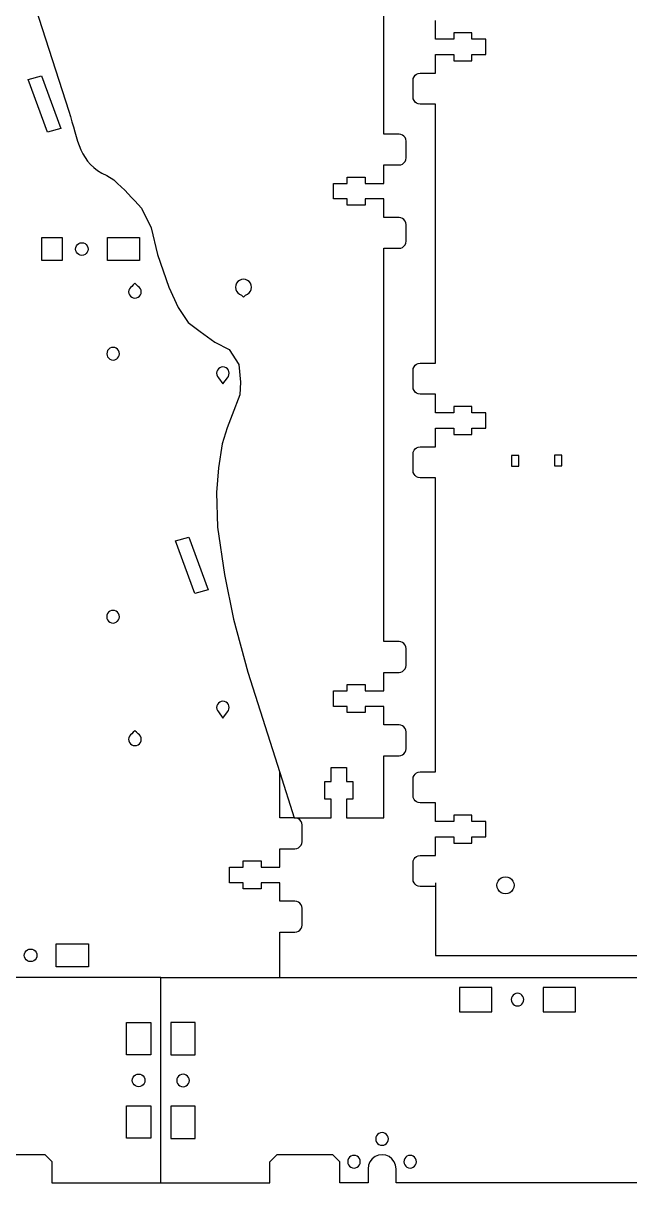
# Model space of a CAD drawing. Extents: x 80 to 899, y 36 to 580.
# Drawn here: x 498.6 to 671.5, y 35.6 to 366 of the extents above; entities that cross this region are included whole.
import ezdxf

# ---------------------------------------------------------------- set-up
doc = ezdxf.new("R2010")
doc.units = 0
doc.layers.get('0').update_dxf_attribs({"linetype": 'CONTINUOUS'})

msp = doc.modelspace()

# ---------------------------------------------------------------- linework, layer by layer
at = {"color": 5}
for p, q in [((601.38631, 334.428082), (601.38631, 450.695199)), ((605.736258, 334.428082), (601.38631, 334.428082)), ((606.253882, 334.360066), (605.736258, 334.428082)), ((606.736256, 334.160648), (606.253882, 334.360066)), ((607.150473, 333.843459), (606.736256, 334.160648)), ((607.468312, 333.430088), (607.150473, 333.843459)), ((607.668069, 332.948673), (607.468312, 333.430088)), ((607.736254, 332.432065), (607.668069, 332.948673)), ((607.736254, 327.641682), (607.736254, 332.432065)), ((607.468312, 326.643659), (607.668069, 327.125074)), ((607.668069, 327.125074), (607.736254, 327.641682)), ((601.38631, 320.356256), (601.38631, 325.645665)), ((601.38631, 325.645665), (605.736258, 325.645665)), ((605.736258, 325.645665), (606.253882, 325.713681)), ((606.253882, 325.713681), (606.736256, 325.913071)), ((606.736256, 325.913071), (607.150473, 326.230288)), ((607.150473, 326.230288), (607.468312, 326.643659)), ((590.986393, 320.356256), (590.986393, 322.152685)), ((590.986393, 322.152685), (596.086318, 322.152685)), ((596.086318, 322.152685), (596.086318, 320.356256)), ((587.036439, 315.965048), (587.036439, 320.356256)), ((587.036439, 320.356256), (590.986393, 320.356256)), ((596.086318, 320.356256), (601.38631, 320.356256)), ((590.986393, 315.965048), (587.036439, 315.965048)), ((590.986393, 314.168647), (590.986393, 315.965048)), ((596.086318, 314.168647), (590.986393, 314.168647)), ((601.38631, 315.965048), (596.086318, 315.965048)), ((596.086318, 315.965048), (596.086318, 314.168647)), ((601.38631, 310.675667), (601.38631, 315.965048)), ((605.736258, 310.675667), (601.38631, 310.675667)), ((606.253882, 310.607652), (605.736258, 310.675667)), ((606.736256, 310.408233), (606.253882, 310.607652)), ((607.150473, 310.091044), (606.736256, 310.408233)), ((607.468312, 309.677645), (607.150473, 310.091044)), ((607.668069, 309.196258), (607.468312, 309.677645)), ((607.736254, 308.67965), (607.668069, 309.196258)), ((607.736254, 303.889267), (607.736254, 308.67965)), ((601.38631, 189.850294), (601.38631, 301.893222)), ((601.38631, 301.893222), (605.736258, 301.893222)), ((605.736258, 301.893222), (606.253882, 301.961266)), ((606.253882, 301.961266), (606.736256, 302.160656)), ((606.736256, 302.160656), (607.150473, 302.477845)), ((607.150473, 302.477845), (607.468312, 302.891244)), ((607.468312, 302.891244), (607.668069, 303.372659)), ((607.668069, 303.372659), (607.736254, 303.889267)), ((605.736258, 189.850294), (601.38631, 189.850294)), ((606.253882, 189.782307), (605.736258, 189.850294)), ((606.736256, 189.582889), (606.253882, 189.782307)), ((607.150473, 189.265671), (606.736256, 189.582889)), ((607.468312, 188.8523), (607.150473, 189.265671)), ((607.668069, 188.370885), (607.468312, 188.8523)), ((607.736254, 187.854306), (607.668069, 188.370885)), ((607.736254, 183.063894), (607.736254, 187.854306)), ((607.150473, 181.652501), (607.468312, 182.065872)), ((607.468312, 182.065872), (607.668069, 182.547286)), ((607.668069, 182.547286), (607.736254, 183.063894)), ((601.38631, 175.778468), (601.38631, 181.067877)), ((601.38631, 181.067877), (605.736258, 181.067877)), ((605.736258, 181.067877), (606.253882, 181.135893)), ((606.253882, 181.135893), (606.736256, 181.335311)), ((606.736256, 181.335311), (607.150473, 181.652501)), ((587.036439, 171.38726), (587.036439, 175.778468)), ((587.036439, 175.778468), (590.986393, 175.778468)), ((590.986393, 175.778468), (590.986393, 177.574898)), ((590.986393, 177.574898), (596.086318, 177.574898)), ((596.086318, 177.574898), (596.086318, 175.778468)), ((596.086318, 175.778468), (601.38631, 175.778468)), ((590.986393, 171.38726), (587.036439, 171.38726)), ((590.986393, 169.590887), (590.986393, 171.38726)), ((596.086318, 169.590887), (590.986393, 169.590887)), ((601.38631, 171.38726), (596.086318, 171.38726)), ((596.086318, 171.38726), (596.086318, 169.590887)), ((601.38631, 166.097851), (601.38631, 171.38726)), ((605.736258, 166.097851), (601.38631, 166.097851)), ((606.253882, 166.029864), (605.736258, 166.097851)), ((606.736256, 165.830446), (606.253882, 166.029864)), ((607.150473, 165.513256), (606.736256, 165.830446)), ((607.468312, 165.099857), (607.150473, 165.513256)), ((607.668069, 164.618499), (607.468312, 165.099857)), ((607.736254, 164.101863), (607.668069, 164.618499)), ((607.736254, 159.311479), (607.736254, 164.101863)), ((607.468312, 158.313485), (607.668069, 158.794871)), ((607.668069, 158.794871), (607.736254, 159.311479)), ((601.38631, 139.618295), (601.38631, 157.315491)), ((601.38631, 157.315491), (605.736258, 157.315491)), ((605.736258, 157.315491), (606.253882, 157.383478)), ((606.253882, 157.383478), (606.736256, 157.582896)), ((606.736256, 157.582896), (607.150473, 157.900086)), ((607.150473, 157.900086), (607.468312, 158.313485)), ((571.745978, 139.606865), (571.745978, 152.530977)), ((571.745978, 152.530977), (575.878191, 139.618295)), ((586.386425, 149.997497), (586.386425, 153.939577)), ((586.386425, 153.939577), (590.786382, 153.939577)), ((590.786382, 153.939577), (590.786382, 149.997497)), ((584.58644, 144.907647), (584.58644, 149.997497)), ((584.58644, 149.997497), (586.386425, 149.997497)), ((590.786382, 149.997497), (592.586367, 149.997497)), ((592.586367, 149.997497), (592.586367, 144.907647)), ((586.386425, 144.907647), (584.58644, 144.907647)), ((586.386425, 139.618295), (586.386425, 144.907647)), ((592.586367, 144.907647), (590.786382, 144.907647)), ((590.786382, 144.907647), (590.786382, 139.618295)), ((576.095954, 139.606865), (571.745978, 139.606865)), ((575.878191, 139.618295), (586.386425, 139.618295)), ((576.613577, 139.538849), (576.095954, 139.606865)), ((577.095923, 139.339459), (576.613577, 139.538849)), ((577.510169, 139.02227), (577.095923, 139.339459)), ((577.828008, 138.60887), (577.510169, 139.02227)), ((590.786382, 139.618295), (601.38631, 139.618295)), ((578.027793, 138.127456), (577.828008, 138.60887)), ((578.095893, 137.610876), (578.027793, 138.127456)), ((578.095893, 132.820464), (578.095893, 137.610876)), ((577.828008, 131.82247), (578.027793, 132.303857)), ((578.027793, 132.303857), (578.095893, 132.820464)), ((571.745978, 125.535067), (571.745978, 130.824504)), ((571.745978, 130.824504), (576.095954, 130.824504)), ((576.095954, 130.824504), (576.613577, 130.892492)), ((576.613577, 130.892492), (577.095923, 131.091882)), ((577.095923, 131.091882), (577.510169, 131.409071)), ((577.510169, 131.409071), (577.828008, 131.82247)), ((561.346089, 125.535067), (561.346089, 127.331496)), ((561.346089, 127.331496), (566.446014, 127.331496)), ((566.446014, 127.331496), (566.446014, 125.535067)), ((557.396078, 121.143887), (557.396078, 125.535067)), ((557.396078, 125.535067), (561.346089, 125.535067)), ((566.446014, 125.535067), (571.745978, 125.535067)), ((561.346089, 121.143887), (557.396078, 121.143887)), ((561.346089, 119.347486), (561.346089, 121.143887)), ((566.446014, 119.347486), (561.346089, 119.347486)), ((571.745978, 121.143887), (566.446014, 121.143887)), ((566.446014, 121.143887), (566.446014, 119.347486)), ((571.745978, 115.85445), (571.745978, 121.143887)), ((576.095954, 115.85445), (571.745978, 115.85445)), ((576.613577, 115.786462), (576.095954, 115.85445)), ((577.095923, 115.587072), (576.613577, 115.786462)), ((577.510169, 115.269883), (577.095923, 115.587072)), ((577.828008, 114.856456), (577.510169, 115.269883)), ((578.027793, 114.375069), (577.828008, 114.856456)), ((578.095893, 113.85849), (578.027793, 114.375069)), ((578.095893, 109.06805), (578.095893, 113.85849)), ((578.027793, 108.551442), (578.095893, 109.06805)), ((571.745978, 94.147948), (571.745978, 107.072089)), ((571.745978, 107.072089), (576.095954, 107.072089)), ((576.095954, 107.072089), (576.613577, 107.140077)), ((576.613577, 107.140077), (577.095923, 107.339495)), ((577.095923, 107.339495), (577.510169, 107.656656)), ((577.510169, 107.656656), (577.828008, 108.070055)), ((577.828008, 108.070055), (578.027793, 108.551442)), ((488.843708, 43.662937), (504.843732, 43.662937)), ((504.843732, 43.662937), (506.843728, 41.662941)), ((570.910572, 43.625542), (568.910548, 41.625546)), ((586.910568, 43.625514), (570.910572, 43.625542)), ((588.910564, 41.625546), (586.910568, 43.625514)), ((598.910572, 43.089659), (598.082137, 42.453981)), ((599.875292, 43.489257), (598.910572, 43.089659)), ((600.910568, 43.625514), (599.875292, 43.489257)), ((601.945844, 43.489229), (600.910568, 43.625514)), ((602.910564, 43.089659), (601.945844, 43.489229)), ((603.738999, 42.453981), (602.910564, 43.089659)), ((588.910564, 35.625558), (588.910564, 41.625546)), ((597.046861, 40.660826), (596.910576, 39.62555)), ((597.44646, 41.625546), (597.046861, 40.660826)), ((598.082137, 42.453981), (597.44646, 41.625546)), ((604.374677, 41.625546), (603.738999, 42.453981)), ((604.774275, 40.660826), (604.374677, 41.625546)), ((604.91056, 39.62555), (604.774275, 40.660826)), ((596.910576, 39.62555), (596.910576, 35.625558)), ((604.910617, 35.625558), (604.91056, 39.62555)), ((596.910576, 35.625558), (588.910564, 35.625558)), ((682.160624, 35.625558), (604.910617, 35.625558))]:
    msp.add_line(p, q, dxfattribs=at)
at = {"color": 2}
for p, q in [((499.196663, 379.747293), (511.617475, 340.960683)), ((522.471341, 322.602615), (524.512939, 321.365675)), ((532.397429, 313.315876), (535.137471, 307.694348)), ((535.137471, 307.694348), (536.868747, 300.088744)), ((536.868747, 300.088744), (540.121059, 290.842376)), ((540.121059, 290.842376), (542.849134, 285.008335)), ((542.849134, 285.008335), (545.6487, 280.782049)), ((545.6487, 280.782049), (549.085097, 278.235035)), ((549.085097, 278.235035), (553.300328, 275.181027)), ((553.300328, 275.181027), (557.37231, 273.01971)), ((557.37231, 273.01971), (560.056886, 268.782973)), ((560.056886, 268.782973), (560.608476, 263.773822)), ((560.608476, 263.773822), (560.39815, 260.141941)), ((560.39815, 260.141941), (558.237183, 254.460901)), ((558.237183, 254.460901), (556.770917, 250.784431)), ((556.770917, 250.784431), (555.370383, 246.218381)), ((555.370383, 246.218381), (554.277768, 239.384649)), ((554.277768, 239.384649), (553.735261, 232.291798)), ((553.735261, 232.291798), (553.985053, 222.432844)), ((553.985053, 222.432844), (555.974884, 208.994125)), ((555.974884, 208.994125), (558.535836, 196.241987)), ((558.535836, 196.241987), (562.615649, 181.104995)), ((562.615649, 181.104995), (571.746048, 152.530977))]:
    msp.add_line(p, q, dxfattribs=at)
at = {"color": 4}
for p, q in [((616.093813, 361.490303), (616.093813, 366.790295)), ((621.393806, 361.490303), (616.093813, 361.490303)), ((626.493815, 363.290288), (621.393806, 363.290288)), ((621.393806, 363.290288), (621.393806, 361.490303)), ((626.493815, 361.490303), (626.493815, 363.290288)), ((630.443826, 361.490303), (626.493815, 361.490303)), ((630.443826, 357.090289), (630.443826, 361.490303)), ((616.093813, 351.790297), (616.093813, 357.090289)), ((616.093813, 357.090289), (621.393806, 357.090289)), ((621.393806, 357.090289), (621.393806, 355.290304)), ((626.493815, 355.290304), (626.493815, 357.090289)), ((626.493815, 357.090289), (630.443826, 357.090289)), ((621.393806, 355.290304), (626.493815, 355.290304)), ((609.743813, 349.790301), (609.81197, 350.307925)), ((609.81197, 350.307925), (610.011783, 350.790299)), ((610.011783, 350.790299), (610.329622, 351.204517)), ((610.329622, 351.204517), (610.743811, 351.522355)), ((610.743811, 351.522355), (611.226186, 351.72214)), ((611.226186, 351.72214), (611.743809, 351.790297)), ((611.743809, 351.790297), (616.093813, 351.790297)), ((609.743813, 344.990294), (609.743813, 349.790301)), ((609.81197, 344.47267), (609.743813, 344.990294)), ((610.011783, 343.990296), (609.81197, 344.47267)), ((610.329622, 343.576078), (610.011783, 343.990296)), ((610.743811, 343.25824), (610.329622, 343.576078)), ((611.226186, 343.058454), (610.743811, 343.25824)), ((611.743809, 342.990298), (611.226186, 343.058454)), ((616.093813, 342.990298), (611.743809, 342.990298)), ((616.093813, 269.140334), (616.093813, 342.990298)), ((609.743813, 267.14031), (609.81197, 267.657962)), ((609.81197, 267.657962), (610.011783, 268.140336)), ((610.011783, 268.140336), (610.329622, 268.554525)), ((610.329622, 268.554525), (610.743811, 268.872364)), ((610.743811, 268.872364), (611.226186, 269.072177)), ((611.226186, 269.072177), (611.743809, 269.140334)), ((611.743809, 269.140334), (616.093813, 269.140334)), ((609.743813, 262.340331), (609.743813, 267.14031)), ((609.81197, 261.822679), (609.743813, 262.340331)), ((610.011783, 261.340333), (609.81197, 261.822679)), ((610.329622, 260.926115), (610.011783, 261.340333)), ((610.743811, 260.608276), (610.329622, 260.926115)), ((611.226186, 260.408463), (610.743811, 260.608276)), ((611.743809, 260.340335), (611.226186, 260.408463)), ((616.093813, 260.340335), (611.743809, 260.340335)), ((616.093813, 255.040342), (616.093813, 260.340335)), ((621.393806, 255.040342), (616.093813, 255.040342)), ((626.493815, 256.840328), (621.393806, 256.840328)), ((621.393806, 256.840328), (621.393806, 255.040342)), ((626.493815, 255.040342), (626.493815, 256.840328)), ((630.443826, 255.040342), (626.493815, 255.040342)), ((630.443826, 250.640329), (630.443826, 255.040342)), ((616.093813, 245.340336), (616.093813, 250.640329)), ((616.093813, 250.640329), (621.393806, 250.640329)), ((621.393806, 250.640329), (621.393806, 248.840315)), ((621.393806, 248.840315), (626.493815, 248.840315)), ((626.493815, 248.840315), (626.493815, 250.640329)), ((626.493815, 250.640329), (630.443826, 250.640329)), ((610.011783, 244.340338), (610.329622, 244.754556)), ((610.329622, 244.754556), (610.743811, 245.072395)), ((610.743811, 245.072395), (611.226186, 245.27218)), ((611.226186, 245.27218), (611.743809, 245.340336)), ((611.743809, 245.340336), (616.093813, 245.340336)), ((609.743813, 243.34034), (609.81197, 243.857964)), ((609.743813, 238.540333), (609.743813, 243.34034)), ((609.81197, 243.857964), (610.011783, 244.340338)), ((609.81197, 238.022709), (609.743813, 238.540333)), ((610.011783, 237.540335), (609.81197, 238.022709)), ((610.329622, 237.126118), (610.011783, 237.540335)), ((610.743811, 236.808279), (610.329622, 237.126118)), ((611.226186, 236.608494), (610.743811, 236.808279)), ((611.743809, 236.540337), (611.226186, 236.608494)), ((616.093813, 236.540337), (611.743809, 236.540337)), ((616.093813, 226.540337), (616.093813, 236.540337)), ((616.093813, 152.690348), (616.093813, 226.540337)), ((610.011783, 151.69035), (610.329622, 152.104568)), ((610.329622, 152.104568), (610.743811, 152.422406)), ((610.743811, 152.422406), (611.226186, 152.62222)), ((611.226186, 152.62222), (611.743809, 152.690348)), ((611.743809, 152.690348), (616.093813, 152.690348)), ((609.743813, 150.690352), (609.81197, 151.208004)), ((609.743813, 145.890373), (609.743813, 150.690352)), ((609.81197, 151.208004), (610.011783, 151.69035)), ((609.81197, 145.372721), (609.743813, 145.890373)), ((610.011783, 144.890375), (609.81197, 145.372721)), ((610.329622, 144.476129), (610.011783, 144.890375)), ((610.743811, 144.158291), (610.329622, 144.476129)), ((611.226186, 143.958477), (610.743811, 144.158291)), ((611.743809, 143.890349), (611.226186, 143.958477)), ((616.093813, 143.890349), (611.743809, 143.890349)), ((616.093813, 138.590328), (616.093813, 143.890349)), ((626.493815, 140.390342), (621.393806, 140.390342)), ((621.393806, 140.390342), (621.393806, 138.590328)), ((626.493815, 138.590328), (626.493815, 140.390342)), ((621.393806, 138.590328), (616.093813, 138.590328)), ((630.443826, 138.590328), (626.493815, 138.590328)), ((630.443826, 134.190343), (630.443826, 138.590328)), ((616.093813, 128.890351), (616.093813, 134.190343)), ((616.093813, 134.190343), (621.393806, 134.190343)), ((621.393806, 134.190343), (621.393806, 132.39033)), ((621.393806, 132.39033), (626.493815, 132.39033)), ((626.493815, 132.39033), (626.493815, 134.190343)), ((626.493815, 134.190343), (630.443826, 134.190343)), ((611.226186, 128.822194), (611.743809, 128.890351)), ((611.743809, 128.890351), (616.093813, 128.890351)), ((609.743813, 126.890355), (609.81197, 127.407978)), ((609.743813, 122.090347), (609.743813, 126.890355)), ((609.81197, 127.407978), (610.011783, 127.890353)), ((610.011783, 127.890353), (610.329622, 128.30457)), ((610.329622, 128.30457), (610.743811, 128.622381)), ((610.743811, 128.622381), (611.226186, 128.822194)), ((609.81197, 121.572695), (609.743813, 122.090347)), ((610.011783, 121.090349), (609.81197, 121.572695)), ((610.329622, 120.676132), (610.011783, 121.090349)), ((610.743811, 120.358293), (610.329622, 120.676132)), ((611.226186, 120.158508), (610.743811, 120.358293)), ((611.743809, 120.090351), (611.226186, 120.158508)), ((616.093813, 120.090351), (611.743809, 120.090351)), ((616.093813, 121.082475), (616.093813, 100.413592)), ((616.093813, 100.413592), (681.793792, 100.390365))]:
    msp.add_line(p, q, dxfattribs=at)
at = {"color": 7}
for p, q in [((500.029933, 350.017702), (503.828334, 351.066383)), ((503.828334, 351.066383), (509.392768, 336.055914)), ((505.594367, 335.007233), (500.029933, 350.017702)), ((509.392768, 336.055914), (505.594367, 335.007233)), ((503.971694, 298.384647), (503.971694, 304.984639)), ((503.971694, 304.984639), (509.766619, 304.984639)), ((509.766619, 304.984639), (509.766648, 298.384647)), ((522.644109, 298.384647), (522.644109, 304.984639)), ((522.644109, 304.984639), (531.825729, 304.984639)), ((531.825729, 304.984639), (531.825729, 298.384647)), ((513.560589, 301.684671), (513.62186, 302.150987)), ((513.62186, 301.218355), (513.560589, 301.684671)), ((513.62186, 302.150987), (513.801494, 302.585524)), ((513.801494, 300.783818), (513.62186, 301.218355)), ((513.801494, 302.585524), (514.087272, 302.95865)), ((514.087272, 300.410664), (513.801494, 300.783818)), ((514.087272, 302.95865), (514.459664, 303.244993)), ((514.459664, 303.244993), (514.893327, 303.424994)), ((514.893327, 303.424994), (515.358683, 303.486378)), ((515.358683, 303.486378), (515.824124, 303.424994)), ((515.824124, 303.424994), (516.257759, 303.244993)), ((516.257759, 303.244993), (516.630179, 302.95865)), ((516.630179, 302.95865), (516.915957, 302.585524)), ((516.915957, 300.783818), (516.630179, 300.410664)), ((516.915957, 302.585524), (517.095535, 302.150987)), ((517.095535, 301.218355), (516.915957, 300.783818)), ((517.095535, 302.150987), (517.156806, 301.684671)), ((517.156806, 301.684671), (517.095535, 301.218355)), ((509.766648, 298.384647), (503.971694, 298.384647)), ((514.459664, 300.124321), (514.087272, 300.410664)), ((514.893327, 299.944348), (514.459664, 300.124321)), ((515.358683, 299.882964), (514.893327, 299.944348)), ((515.824124, 299.944348), (515.358683, 299.882964)), ((516.257759, 300.124321), (515.824124, 299.944348)), ((516.630179, 300.410664), (516.257759, 300.124321)), ((531.825729, 298.384647), (522.644109, 298.384647)), ((529.576192, 291.050481), (529.203433, 290.764929)), ((530.010278, 291.491538), (529.576192, 291.050481)), ((530.476171, 291.94967), (530.010278, 291.491538)), ((530.942063, 291.491651), (530.476171, 291.94967)), ((531.376177, 291.050735), (530.942063, 291.491651)), ((531.749021, 290.765296), (531.376177, 291.050735)), ((532.03511, 290.393299), (531.749021, 290.765296)), ((559.204883, 291.375172), (559.126909, 290.783493)), ((559.126909, 290.783493), (559.205062, 290.191778)), ((559.433667, 291.92659), (559.204883, 291.375172)), ((559.797639, 292.400106), (559.433667, 291.92659)), ((560.271981, 292.763467), (559.797639, 292.400106)), ((560.82444, 292.991929), (560.271981, 292.763467)), ((561.417269, 293.069902), (560.82444, 292.991929)), ((562.010134, 292.992072), (561.417269, 293.069902)), ((562.562665, 292.76379), (562.010134, 292.992072)), ((563.037114, 292.400572), (562.562665, 292.76379)), ((563.40123, 291.927128), (563.037114, 292.400572)), ((563.630158, 291.375783), (563.40123, 291.927128)), ((563.708275, 290.784139), (563.630158, 291.375783)), ((563.630302, 290.192388), (563.708275, 290.784139)), ((528.73771, 289.95958), (528.67644, 289.49459)), ((528.67644, 289.49459), (528.737823, 289.029686)), ((528.917429, 290.392819), (528.73771, 289.95958)), ((528.737823, 289.029686), (528.917711, 288.596446)), ((529.203433, 290.764929), (528.917429, 290.392819)), ((528.917711, 288.596446), (529.203828, 288.224421)), ((529.203828, 288.224421), (529.576644, 287.93901)), ((529.576644, 287.93901), (530.010814, 287.759629)), ((530.010814, 287.759629), (530.476679, 287.698472)), ((530.476679, 287.698472), (530.942515, 287.759742)), ((530.942515, 287.759742), (531.376629, 287.939264)), ((531.376629, 287.939264), (531.74936, 288.224788)), ((531.74936, 288.224788), (532.035364, 288.59687)), ((532.214998, 289.960059), (532.03511, 290.393299)), ((532.035364, 288.59687), (532.215139, 289.030165)), ((532.27641, 289.495098), (532.214998, 289.960059)), ((532.215139, 289.030165), (532.27641, 289.495098)), ((559.205062, 290.191778), (559.43399, 289.640432)), ((559.43399, 289.640432), (559.79807, 289.167024)), ((559.79807, 289.167024), (560.272556, 288.80377)), ((560.272556, 288.80377), (560.825015, 288.575488)), ((560.825015, 288.575488), (561.417916, 287.992608)), ((561.417916, 287.992608), (562.010816, 288.575632)), ((562.010816, 288.575632), (562.563239, 288.804093)), ((562.563239, 288.804093), (563.037617, 289.167491)), ((563.037617, 289.167491), (563.401589, 289.641042)), ((563.401589, 289.641042), (563.630302, 290.192388)), ((522.532693, 272.326474), (522.471451, 271.86059)), ((522.471451, 271.86059), (522.532834, 271.394725)), ((522.712469, 272.760625), (522.532693, 272.326474)), ((522.532834, 271.394725), (522.712723, 270.960625)), ((522.998473, 273.133457), (522.712469, 272.760625)), ((522.712723, 270.960625), (522.99884, 270.587872)), ((523.108455, 273.234803), (522.998473, 273.133457)), ((523.156376, 273.254671), (523.108455, 273.234803)), ((523.371204, 273.419563), (523.156376, 273.254671)), ((523.805318, 273.599445), (523.371204, 273.419563)), ((524.271182, 273.660846), (523.805318, 273.599445)), ((524.737075, 273.599581), (524.271182, 273.660846)), ((525.171217, 273.419823), (524.737075, 273.599581)), ((525.544061, 273.133821), (525.171217, 273.419823)), ((525.830149, 272.76107), (525.544061, 273.133821)), ((525.544399, 270.588239), (525.830403, 270.961071)), ((526.010038, 272.32697), (525.830149, 272.76107)), ((525.830403, 270.961071), (526.010179, 271.395222)), ((526.071449, 271.861106), (526.010038, 272.32697)), ((526.010179, 271.395222), (526.071449, 271.861106)), ((522.99884, 270.587872), (523.371655, 270.301874)), ((523.371655, 270.301874), (523.805826, 270.122115)), ((523.805826, 270.122115), (524.27169, 270.060847)), ((524.27169, 270.060847), (524.737554, 270.122248)), ((524.737554, 270.122248), (525.171669, 270.30213)), ((525.171669, 270.30213), (525.281651, 270.403482)), ((525.281651, 270.403482), (525.544399, 270.588239)), ((554.6478, 267.859412), (554.275069, 267.573888)), ((555.081914, 268.038934), (554.6478, 267.859412)), ((555.54775, 268.100204), (555.081914, 268.038934)), ((556.013614, 268.039046), (555.54775, 268.100204)), ((556.447785, 267.859666), (556.013614, 268.039046)), ((556.8206, 267.574255), (556.447785, 267.859666)), ((553.809289, 266.76851), (553.748019, 266.303577)), ((553.748019, 266.303577), (553.80943, 265.838616)), ((553.989065, 267.201806), (553.809289, 266.76851)), ((553.80943, 265.838616), (553.989319, 265.405377)), ((554.275069, 267.573888), (553.989065, 267.201806)), ((553.989319, 265.405377), (554.275407, 265.03338)), ((554.275407, 265.03338), (555.548258, 263.284562)), ((555.548258, 263.284562), (556.820995, 265.033747)), ((557.106717, 267.202229), (556.8206, 267.574255)), ((556.820995, 265.033747), (557.106999, 265.405857)), ((557.286606, 266.76899), (557.106717, 267.202229)), ((557.106999, 265.405857), (557.286718, 265.839096)), ((557.347989, 266.304085), (557.286606, 266.76899)), ((557.286718, 265.839096), (557.347989, 266.304085)), ((637.747257, 242.81519), (637.747257, 239.789691)), ((639.881901, 242.81519), (637.747257, 242.81519)), ((639.881901, 239.789691), (639.881901, 242.81519)), ((650.017969, 242.926879), (650.017969, 239.901381)), ((652.152613, 242.926879), (650.017969, 242.926879)), ((652.152613, 239.901381), (652.152613, 242.926879)), ((637.747257, 239.789691), (639.881901, 239.789691)), ((650.017969, 239.901381), (652.152613, 239.901381)), ((542.010116, 218.519627), (545.808517, 219.568308)), ((547.57455, 203.509158), (542.010116, 218.519627)), ((545.808517, 219.568308), (551.372951, 204.55784)), ((551.372951, 204.55784), (547.57455, 203.509158)), ((523.228032, 198.390426), (522.965509, 198.188939)), ((523.153413, 198.359509), (523.153413, 198.359509)), ((523.338268, 198.475045), (523.228032, 198.390426)), ((523.772354, 198.654928), (523.338268, 198.475045)), ((524.238247, 198.716328), (523.772354, 198.654928)), ((524.704111, 198.65506), (524.238247, 198.716328)), ((525.138253, 198.475302), (524.704111, 198.65506)), ((525.511097, 198.189303), (525.138253, 198.475302)), ((522.499758, 197.381953), (522.438487, 196.916072)), ((522.438487, 196.916072), (522.499899, 196.450205)), ((522.679505, 197.816104), (522.499758, 197.381953)), ((522.499899, 196.450205), (522.679787, 196.016105)), ((522.965509, 198.188939), (522.679505, 197.816104)), ((522.679787, 196.016105), (522.965876, 195.643354)), ((522.965876, 195.643354), (523.33872, 195.357356)), ((523.33872, 195.357356), (523.772862, 195.177597)), ((523.772862, 195.177597), (524.238755, 195.116329)), ((524.238755, 195.116329), (524.704619, 195.17773)), ((524.704619, 195.17773), (525.138705, 195.357613)), ((525.138705, 195.357613), (525.326609, 195.528182)), ((525.326609, 195.528182), (525.511464, 195.643718)), ((525.797214, 197.81655), (525.511097, 198.189303)), ((525.511464, 195.643718), (525.797468, 196.016551)), ((525.977103, 197.382453), (525.797214, 197.81655)), ((525.797468, 196.016551), (525.977215, 196.450704)), ((526.038486, 196.916586), (525.977103, 197.382453)), ((525.977215, 196.450704), (526.038486, 196.916586)), ((553.989064, 171.951806), (553.809288, 171.51851)), ((554.275068, 172.323888), (553.989064, 171.951806)), ((554.647798, 172.609412), (554.275068, 172.323888)), ((555.081913, 172.788934), (554.647798, 172.609412)), ((555.547749, 172.850204), (555.081913, 172.788934)), ((556.013613, 172.789046), (555.547749, 172.850204)), ((556.447784, 172.609666), (556.013613, 172.789046)), ((556.820599, 172.324255), (556.447784, 172.609666)), ((557.106716, 171.952229), (556.820599, 172.324255)), ((557.286604, 171.51899), (557.106716, 171.952229)), ((553.809288, 171.51851), (553.748018, 171.053577)), ((553.748018, 171.053577), (553.809429, 170.588616)), ((553.809429, 170.588616), (553.989318, 170.155377)), ((553.989318, 170.155377), (554.275406, 169.78338)), ((554.275406, 169.78338), (555.548257, 168.034562)), ((555.548257, 168.034562), (556.820994, 169.783747)), ((556.820994, 169.783747), (557.106998, 170.155857)), ((557.106998, 170.155857), (557.286717, 170.589096)), ((557.347988, 171.054085), (557.286604, 171.51899)), ((557.286717, 170.589096), (557.347988, 171.054085)), ((528.738105, 162.45793), (528.676835, 161.99294)), ((528.676835, 161.99294), (528.738218, 161.528036)), ((528.917824, 162.891169), (528.738105, 162.45793)), ((529.203828, 163.263279), (528.917824, 162.891169)), ((529.576587, 163.548832), (529.203828, 163.263279)), ((530.010673, 163.989888), (529.576587, 163.548832)), ((530.476566, 164.44802), (530.010673, 163.989888)), ((530.942458, 163.990001), (530.476566, 164.44802)), ((531.376572, 163.549086), (530.942458, 163.990001)), ((531.749416, 163.263646), (531.376572, 163.549086)), ((532.035505, 162.891649), (531.749416, 163.263646)), ((532.215393, 162.45841), (532.035505, 162.891649)), ((532.276805, 161.993448), (532.215393, 162.45841)), ((532.215534, 161.528516), (532.276805, 161.993448)), ((528.738218, 161.528036), (528.918106, 161.094796)), ((528.918106, 161.094796), (529.204223, 160.722771)), ((529.204223, 160.722771), (529.577039, 160.43736)), ((529.577039, 160.43736), (530.01121, 160.257979)), ((530.01121, 160.257979), (530.477074, 160.196822)), ((530.477074, 160.196822), (530.94291, 160.258092)), ((530.94291, 160.258092), (531.377024, 160.437614)), ((531.377024, 160.437614), (531.749755, 160.723138)), ((531.749755, 160.723138), (532.035759, 161.09522)), ((532.035759, 161.09522), (532.215534, 161.528516)), ((634.361409, 122.122775), (634.868816, 122.512128)), ((634.868816, 122.512128), (635.459705, 122.756872)), ((635.459705, 122.756872), (636.09383, 122.840353)), ((636.09383, 122.840353), (636.727927, 122.756872)), ((636.727927, 122.756872), (637.318815, 122.512128)), ((637.318815, 122.512128), (637.826223, 122.122775)), ((633.64383, 120.390354), (633.727312, 121.024479)), ((633.727312, 119.756257), (633.64383, 120.390354)), ((633.727312, 121.024479), (633.972055, 121.615367)), ((633.972055, 119.165368), (633.727312, 119.756257)), ((633.972055, 121.615367), (634.361409, 122.122775)), ((634.361409, 118.657961), (633.972055, 119.165368)), ((637.826223, 122.122775), (638.215576, 121.615367)), ((638.215576, 119.165368), (637.826223, 118.657961)), ((638.215576, 121.615367), (638.460348, 121.024479)), ((638.460348, 119.756257), (638.215576, 119.165368)), ((638.460348, 121.024479), (638.543829, 120.390354)), ((638.543829, 120.390354), (638.460348, 119.756257)), ((634.868816, 118.268607), (634.361409, 118.657961)), ((635.459705, 118.023836), (634.868816, 118.268607)), ((636.09383, 117.940354), (635.459705, 118.023836)), ((636.727927, 118.023836), (636.09383, 117.940354)), ((637.318815, 118.268607), (636.727927, 118.023836)), ((637.826223, 118.657961), (637.318815, 118.268607)), ((508.046475, 97.141931), (508.046475, 103.728744)), ((508.046475, 103.728744), (517.246411, 103.728744)), ((517.246411, 103.728744), (517.246411, 97.141931)), ((498.944836, 100.43538), (499.006192, 100.900736)), ((499.006192, 99.969967), (498.944836, 100.43538)), ((499.006192, 100.900736), (499.186193, 101.334399)), ((499.186193, 99.536276), (499.006192, 99.969967)), ((499.186193, 101.334399), (499.472536, 101.706791)), ((499.472536, 99.163884), (499.186193, 99.536276)), ((499.472536, 101.706791), (499.845662, 101.992569)), ((499.845662, 98.878134), (499.472536, 99.163884)), ((499.845662, 101.992569), (500.280199, 102.172232)), ((500.280199, 102.172232), (500.746543, 102.233474)), ((500.746543, 102.233474), (501.212859, 102.172232)), ((501.212859, 102.172232), (501.647396, 101.992569)), ((501.647396, 101.992569), (502.020522, 101.706791)), ((502.020522, 99.163884), (501.647396, 98.878134)), ((502.020522, 101.706791), (502.306837, 101.334399)), ((502.306837, 99.536276), (502.020522, 99.163884)), ((502.306837, 101.334399), (502.486838, 100.900736)), ((502.486838, 99.969967), (502.306837, 99.536276)), ((502.486838, 100.900736), (502.548278, 100.43538)), ((502.548278, 100.43538), (502.486838, 99.969967)), ((500.280199, 98.698471), (499.845662, 98.878134)), ((500.746543, 98.637257), (500.280199, 98.698471)), ((501.212859, 98.698471), (500.746543, 98.637257)), ((501.647396, 98.878134), (501.212859, 98.698471)), ((517.246411, 97.141931), (508.046475, 97.141931)), ((632.210593, 91.275519), (623.0106, 91.275519)), ((623.0106, 91.275519), (623.0106, 84.375524)), ((632.210593, 84.375524), (632.210593, 91.275519)), ((638.609728, 89.385872), (638.236574, 89.099529)), ((639.044266, 89.565873), (638.609728, 89.385872)), ((639.510581, 89.627228), (639.044266, 89.565873)), ((639.976897, 89.565873), (639.510581, 89.627228)), ((640.411463, 89.385872), (639.976897, 89.565873)), ((640.784589, 89.099529), (640.411463, 89.385872)), ((656.010647, 91.275519), (646.81057, 91.275519)), ((646.81057, 91.275519), (646.81057, 84.375524)), ((656.010591, 84.375524), (656.010647, 91.275519)), ((637.770258, 88.291837), (637.708875, 87.825522)), ((637.708875, 87.825522), (637.770258, 87.359206)), ((637.950259, 88.726403), (637.770258, 88.291837)), ((637.770258, 87.359206), (637.950259, 86.924668)), ((638.236574, 89.099529), (637.950259, 88.726403)), ((637.950259, 86.924668), (638.236574, 86.551514)), ((638.236574, 86.551514), (638.609728, 86.2652)), ((638.609728, 86.2652), (639.044266, 86.085198)), ((639.044266, 86.085198), (639.510581, 86.023815)), ((639.510581, 86.023815), (639.976897, 86.085198)), ((639.976897, 86.085198), (640.411463, 86.2652)), ((640.411463, 86.2652), (640.784589, 86.551514)), ((641.070932, 88.726403), (640.784589, 89.099529)), ((640.784589, 86.551514), (641.070932, 86.924668)), ((641.250933, 88.291837), (641.070932, 88.726403)), ((641.070932, 86.924668), (641.250933, 87.359206)), ((641.312316, 87.825522), (641.250933, 88.291837)), ((641.250933, 87.359206), (641.312316, 87.825522)), ((623.0106, 84.375524), (632.210593, 84.375524)), ((646.81057, 84.375524), (656.010591, 84.375524)), ((528.093707, 72.11294), (528.093707, 81.312962)), ((528.093707, 81.312962), (534.993702, 81.312933)), ((534.993702, 81.312933), (534.993702, 72.112912)), ((540.760546, 81.275539), (540.760546, 72.075546)), ((547.660569, 81.275539), (540.760546, 81.275539)), ((547.660569, 72.075546), (547.660569, 81.275539)), ((534.993702, 72.112912), (528.093707, 72.11294)), ((540.760546, 72.075546), (547.660569, 72.075546)), ((529.983382, 65.713777), (530.269697, 66.086932)), ((530.269697, 66.086932), (530.642851, 66.373274)), ((530.642851, 66.373274), (531.077389, 66.553247)), ((531.077389, 66.553247), (531.543704, 66.614659)), ((531.543704, 66.614659), (532.010048, 66.553247)), ((532.010048, 66.553247), (532.444586, 66.373274)), ((532.444586, 66.373274), (532.81774, 66.086932)), ((532.81774, 66.086932), (533.104055, 65.713777)), ((543.30969, 66.33588), (542.936536, 66.049537)), ((543.744228, 66.515881), (543.30969, 66.33588)), ((544.210572, 66.577264), (543.744228, 66.515881)), ((544.676887, 66.515881), (544.210572, 66.577264)), ((545.111425, 66.33588), (544.676887, 66.515881)), ((545.484579, 66.049537), (545.111425, 66.33588)), ((529.741998, 64.812924), (529.803381, 65.27924)), ((529.803381, 64.346608), (529.741998, 64.812924)), ((529.803381, 65.27924), (529.983382, 65.713777)), ((529.983382, 63.912071), (529.803381, 64.346608)), ((530.269697, 63.538916), (529.983382, 63.912071)), ((530.642851, 63.25263), (530.269697, 63.538916)), ((531.077389, 63.072601), (530.642851, 63.25263)), ((531.543704, 63.011217), (531.077389, 63.072601)), ((532.010048, 63.072629), (531.543704, 63.011217)), ((532.444586, 63.25263), (532.010048, 63.072629)), ((532.81774, 63.538916), (532.444586, 63.25263)), ((533.104055, 63.912071), (532.81774, 63.538916)), ((533.104055, 65.713777), (533.284056, 65.27924)), ((533.284056, 64.346608), (533.104055, 63.912071)), ((533.284056, 65.27924), (533.345439, 64.812924)), ((533.345439, 64.812924), (533.284056, 64.346608)), ((542.47022, 65.241845), (542.408837, 64.77553)), ((542.408837, 64.77553), (542.47022, 64.309214)), ((542.650221, 65.676411), (542.47022, 65.241845)), ((542.47022, 64.309214), (542.650221, 63.874676)), ((542.936536, 66.049537), (542.650221, 65.676411)), ((542.650221, 63.874676), (542.936536, 63.501522)), ((542.936536, 63.501522), (543.30969, 63.215208)), ((543.30969, 63.215208), (543.744228, 63.035206)), ((543.744228, 63.035206), (544.210572, 62.973823)), ((544.210572, 62.973823), (544.676887, 63.035206)), ((544.676887, 63.035206), (545.111425, 63.215208)), ((545.111425, 63.215208), (545.484579, 63.501522)), ((545.770894, 65.676411), (545.484579, 66.049537)), ((545.484579, 63.501522), (545.770894, 63.874676)), ((545.950895, 65.241845), (545.770894, 65.676411)), ((545.770894, 63.874676), (545.950895, 64.309214)), ((546.012278, 64.77553), (545.950895, 65.241845)), ((545.950895, 64.309214), (546.012278, 64.77553)), ((528.093707, 48.312943), (528.093707, 57.512964)), ((528.093707, 57.512964), (534.993702, 57.512936)), ((534.993702, 57.512936), (534.993702, 48.312943)), ((547.660569, 57.475541), (540.760546, 57.475541)), ((540.760546, 57.475541), (540.760546, 48.275548)), ((547.660569, 48.275548), (547.660569, 57.475541)), ((600.010562, 49.684374), (599.637774, 49.398341)), ((600.444704, 49.864206), (600.010562, 49.684374)), ((600.910568, 49.925532), (600.444704, 49.864206)), ((601.376432, 49.864206), (600.910568, 49.925532)), ((601.810575, 49.684374), (601.376432, 49.864206)), ((602.183362, 49.398341), (601.810575, 49.684374)), ((534.993702, 48.312943), (528.093707, 48.312943)), ((540.760546, 48.275548), (547.660569, 48.275548)), ((599.17191, 48.591412), (599.110555, 48.125547)), ((599.110555, 48.125547), (599.17191, 47.659655)), ((599.351714, 49.025554), (599.17191, 48.591412)), ((599.17191, 47.659655), (599.351714, 47.225541)), ((599.637774, 49.398341), (599.351714, 49.025554)), ((599.351714, 47.225541), (599.637774, 46.852753)), ((599.637774, 46.852753), (600.010562, 46.566693)), ((600.010562, 46.566693), (600.444704, 46.386889)), ((600.444704, 46.386889), (600.910568, 46.325534)), ((600.910568, 46.325534), (601.376432, 46.386889)), ((601.376432, 46.386889), (601.810575, 46.566693)), ((601.810575, 46.566693), (602.183362, 46.852753)), ((602.469423, 49.025554), (602.183362, 49.398341)), ((602.183362, 46.852753), (602.469423, 47.225541)), ((602.649226, 48.591412), (602.469423, 49.025554)), ((602.469423, 47.225541), (602.649226, 47.659655)), ((602.710553, 48.125547), (602.649226, 48.591412)), ((602.649226, 47.659655), (602.710553, 48.125547)), ((592.011678, 43.184401), (591.638891, 42.89834)), ((592.445821, 43.364204), (592.011678, 43.184401)), ((592.911685, 43.425531), (592.445821, 43.364204)), ((593.377549, 43.364204), (592.911685, 43.425531)), ((593.811692, 43.184401), (593.377549, 43.364204)), ((594.184479, 42.89834), (593.811692, 43.184401)), ((608.010574, 43.184401), (607.637786, 42.89834)), ((608.444744, 43.364204), (608.010574, 43.184401)), ((608.910609, 43.425531), (608.444744, 43.364204)), ((609.376445, 43.364204), (608.910609, 43.425531)), ((609.810559, 43.184401), (609.376445, 43.364204)), ((610.183346, 42.89834), (609.810559, 43.184401)), ((568.910548, 35.625558), (568.910548, 41.625546)), ((591.173027, 42.09141), (591.1117, 41.625546)), ((591.1117, 41.625546), (591.173027, 41.159682)), ((591.35283, 42.525553), (591.173027, 42.09141)), ((591.173027, 41.159682), (591.35283, 40.72554)), ((591.638891, 42.89834), (591.35283, 42.525553)), ((591.35283, 40.72554), (591.638891, 40.352752)), ((591.638891, 40.352752), (592.011678, 40.066692)), ((592.011678, 40.066692), (592.445821, 39.886888)), ((592.445821, 39.886888), (592.911685, 39.825533)), ((592.911685, 39.825533), (593.377549, 39.886888)), ((593.377549, 39.886888), (593.811692, 40.066692)), ((593.811692, 40.066692), (594.184479, 40.352752)), ((594.470539, 42.525553), (594.184479, 42.89834)), ((594.184479, 40.352752), (594.470539, 40.72554)), ((594.650343, 42.09141), (594.470539, 42.525553)), ((594.470539, 40.72554), (594.650343, 41.159682)), ((594.711698, 41.625546), (594.650343, 42.09141)), ((594.650343, 41.159682), (594.711698, 41.625546)), ((607.17195, 42.09141), (607.110567, 41.625546)), ((607.110567, 41.625546), (607.171894, 41.159682)), ((607.171894, 41.159682), (607.351782, 40.72554)), ((607.351726, 42.525553), (607.17195, 42.09141)), ((607.637786, 42.89834), (607.351726, 42.525553)), ((607.351782, 40.72554), (607.637786, 40.352752)), ((607.637786, 40.352752), (608.01063, 40.066692)), ((608.01063, 40.066692), (608.444744, 39.886888)), ((608.444744, 39.886888), (608.910552, 39.825533)), ((608.910552, 39.825533), (609.376501, 39.886888)), ((609.376501, 39.886888), (609.810559, 40.066692)), ((609.810559, 40.066692), (610.183346, 40.352752)), ((610.469407, 42.525553), (610.183346, 42.89834)), ((610.183346, 40.352752), (610.469407, 40.72554)), ((610.649239, 42.09141), (610.469407, 42.525553)), ((610.469407, 40.72554), (610.649239, 41.159682)), ((610.710566, 41.625546), (610.649239, 42.09141)), ((610.649239, 41.159682), (610.710566, 41.625546)), ((537.86043, 35.625304), (568.910548, 35.625558))]:
    msp.add_line(p, q, dxfattribs=at)
at = {"color": 3}
for p, q in [((537.893789, 94.16316), (241.845782, 94.162991)), ((537.893789, 35.663178), (537.893789, 94.16316)), ((537.910553, 94.12554), (833.910328, 94.12554)), ((506.843728, 41.662941), (506.843728, 35.662924)), ((506.843728, 35.662924), (537.893789, 35.663178))]:
    msp.add_line(p, q, dxfattribs=at)
at = {"color": 2}
for points in [[(511.617475, 340.960683), (514.290743, 332.681033), (514.566669, 326.077516), (522.471341, 322.602615)], [(524.512939, 321.365675), (527.298873, 318.832016), (529.854652, 316.086293), (532.397429, 313.315876)]]:
    msp.add_open_spline(points, degree=3, dxfattribs=at)

doc.saveas('drawing.dxf')
